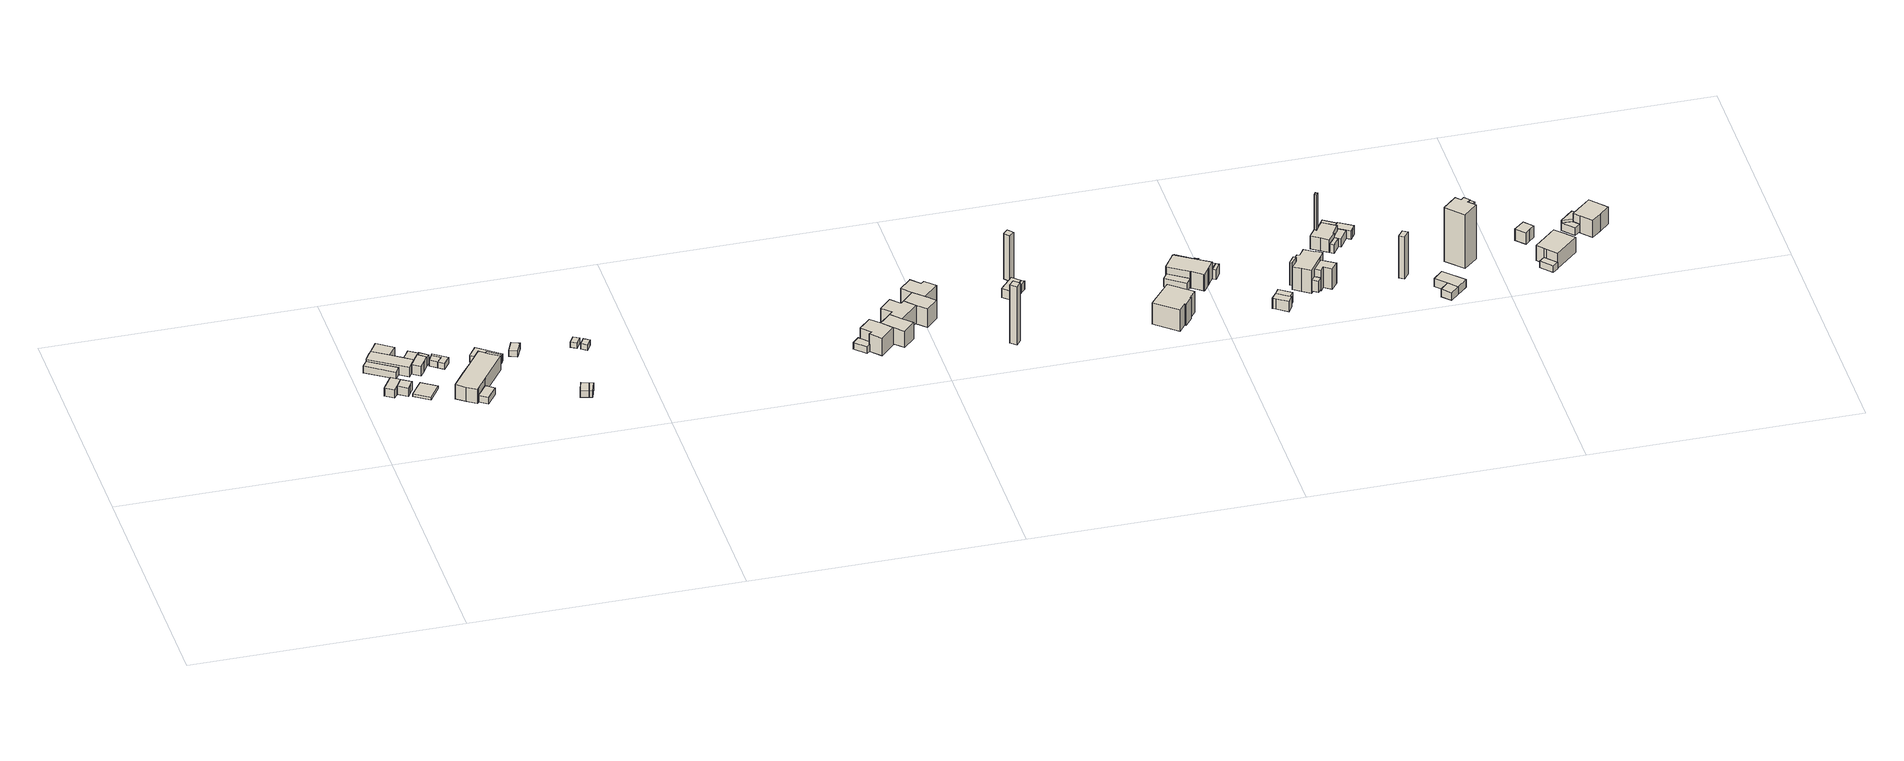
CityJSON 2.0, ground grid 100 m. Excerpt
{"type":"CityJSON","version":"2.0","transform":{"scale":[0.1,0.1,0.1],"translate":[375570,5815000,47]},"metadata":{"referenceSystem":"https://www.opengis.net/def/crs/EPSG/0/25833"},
"CityObjects":{
"building1":{"type":"Building","attributes":{"Gemeindeschluessel":"11000005","BezugspunktDach":"2200","function":"31001_2723","measuredHeight":3.5,"storeysAboveGround":1},"address":[{"country":"Germany","locality":"Berlin","thoroughfareNumber":"146 (14)","thoroughfareName":"Kladower Damm"}],"geometry":[{"type":"Solid","lod":"1","boundaries":[[[[0,1,2,3,4]],[[5,6,7,8,9]],[[5,9,4,3]],[[6,5,3,2]],[[7,6,2,1]],[[8,7,1,0]],[[9,8,0,4]]]]}]},
"building2":{"type":"Building","attributes":{"Gemeindeschluessel":"11000005","BezugspunktDach":"2200","function":"51009_1610","measuredHeight":3.24,"storeysAboveGround":0},"address":[{"country":"Germany","locality":"Berlin"}],"geometry":[{"type":"Solid","lod":"1","boundaries":[[[[10,11,12,13]],[[14,15,16,17]],[[14,17,13,12]],[[15,14,12,11]],[[16,15,11,10]],[[17,16,10,13]]]]}]},
"building3":{"type":"Building","attributes":{"Gemeindeschluessel":"11000005","BezugspunktDach":"2200","function":"31001_2723","measuredHeight":4.01,"storeysAboveGround":1},"address":[{"country":"Germany","locality":"Berlin","thoroughfareNumber":"146 (13)","thoroughfareName":"Kladower Damm"}],"geometry":[{"type":"Solid","lod":"1","boundaries":[[[[18,19,20,21,22,23]],[[24,6,25,26,27,7]],[[24,7,23,22]],[[6,24,22,21]],[[25,6,21,20]],[[26,25,20,19]],[[27,26,19,18]],[[7,27,18,23]]]]}]},
"building4":{"type":"Building","attributes":{"Gemeindeschluessel":"11000005","function":"31001_2723"},"address":[{"country":"Germany","locality":"Berlin","thoroughfareNumber":"146 (1)","thoroughfareName":"Kladower Damm"}],"children":["building4-1","building4-2","building4-3","building4-4"]},
"building4-1":{"type":"BuildingPart","attributes":{"BezugspunktDach":"2200","measuredHeight":4.3,"storeysAboveGround":1},"parents":["building4"],"geometry":[{"type":"MultiSurface","lod":"1","boundaries":[[[28,29,30,31,32,33,34,35]],[[36,37,38,39,40,41,42,43]],[[36,43,35,34]],[[37,36,34,33]],[[39,38,32,31]],[[40,44,45,31,30]],[[40,30,46,47]],[[42,41,29,28]],[[43,42,28,35]],[[37,33,32,38]],[[45,44,40,39]],[[48,41,47,46,29]]]}]},
"building4-2":{"type":"BuildingPart","attributes":{"BezugspunktDach":"2200","measuredHeight":4.33,"storeysAboveGround":1},"parents":["building4"],"geometry":[{"type":"MultiSurface","lod":"1","boundaries":[[[49,50,51,52,53,54]],[[47,55,56,57,58,41]],[[46,29,54,53]],[[55,47,53,52],[59,44,40,55]],[[56,55,52,51]],[[57,56,51,50]],[[58,57,50,49]],[[41,58,49,54]],[[47,41,29,46]],[[59,55,40,44]]]}]},
"building4-3":{"type":"BuildingPart","attributes":{"BezugspunktDach":"2200","measuredHeight":3.37,"storeysAboveGround":1},"parents":["building4"],"geometry":[{"type":"Solid","lod":"1","boundaries":[[[[44,59,60,61,45]],[[62,63,55,40,39]],[[62,39,45,61]],[[63,62,61,60]],[[55,63,60,59]],[[40,55,59,44]],[[44,45,39,40]]]]}]},
"building4-4":{"type":"BuildingPart","attributes":{"BezugspunktDach":"2200","measuredHeight":4.35,"storeysAboveGround":1},"parents":["building4"],"geometry":[{"type":"MultiSurface","lod":"1","boundaries":[[[32,64,65,33]],[[66,67,38,37]],[[66,37,33,65]],[[67,66,65,64]],[[38,67,64,32]],[[37,38,32,33],[37,33,32,38]]]}]},
"building5":{"type":"Building","attributes":{"Gemeindeschluessel":"11000005","BezugspunktDach":"2200","function":"31001_2700","measuredHeight":0.927,"storeysAboveGround":1},"address":[{"country":"Germany","locality":"Berlin","thoroughfareNumber":"146 (12)","thoroughfareName":"Kladower Damm"}],"geometry":[{"type":"Solid","lod":"1","boundaries":[[[[68,69,70,71]],[[72,73,74,75]],[[72,75,71,70]],[[73,72,70,69]],[[74,73,69,68]],[[75,74,68,71]]]]}]},
"building6":{"type":"Building","attributes":{"Gemeindeschluessel":"11000005","BezugspunktDach":"2200","function":"51009_1610","measuredHeight":3.5,"storeysAboveGround":0},"address":[{"country":"Germany","locality":"Berlin"}],"geometry":[{"type":"Solid","lod":"1","boundaries":[[[[76,77,78,79]],[[80,81,82,83]],[[80,83,79,78]],[[81,80,78,77]],[[82,81,77,76]],[[83,82,76,79]]]]}]},
"building7":{"type":"Building","attributes":{"Gemeindeschluessel":"11000005","BezugspunktDach":"2200","function":"31001_2700","measuredHeight":2.51,"storeysAboveGround":1},"address":[{"country":"Germany","locality":"Berlin","thoroughfareNumber":"146 (11)","thoroughfareName":"Kladower Damm"}],"geometry":[{"type":"Solid","lod":"1","boundaries":[[[[84,85,86,87]],[[88,89,90,91]],[[88,91,87,86]],[[89,88,86,85]],[[90,89,85,84]],[[91,90,84,87]]]]}]},
"building8":{"type":"Building","attributes":{"Gemeindeschluessel":"11000005","BezugspunktDach":"2200","function":"51009_1610","measuredHeight":2.51,"storeysAboveGround":0},"address":[{"country":"Germany","locality":"Berlin"}],"geometry":[{"type":"Solid","lod":"1","boundaries":[[[[85,84,92,93,94,86]],[[95,96,97,90,89,88]],[[95,88,86,94]],[[96,95,94,93]],[[97,96,93,92]],[[90,97,92,84]],[[89,90,84,85]],[[88,89,85,86]]]]}]},
"building9":{"type":"Building","attributes":{"Gemeindeschluessel":"11000005","BezugspunktDach":"2200","function":"51009_1610","measuredHeight":3.15,"storeysAboveGround":0},"address":[{"country":"Germany","locality":"Berlin"}],"geometry":[{"type":"Solid","lod":"1","boundaries":[[[[98,99,100,101]],[[102,103,104,105]],[[102,105,101,100]],[[103,102,100,99]],[[104,103,99,98]],[[105,104,98,101]]]]}]},
"building10":{"type":"Building","attributes":{"name":"Revierförsterei Gatow","Gemeindeschluessel":"11000005","function":"31001_1223"},"address":[{"country":"Germany","locality":"Berlin","thoroughfareNumber":"146, 148","thoroughfareName":"Kladower Damm"}],"children":["building10-1","building10-2"]},
"building10-1":{"type":"BuildingPart","attributes":{"BezugspunktDach":"2200","measuredHeight":7.86,"storeysAboveGround":1},"parents":["building10"],"geometry":[{"type":"MultiSurface","lod":"1","boundaries":[[[106,107,108,109,110,111,112,113,114,115,116,117,118]],[[119,120,121,122,123,124,125,126,102,105,127,128,129]],[[119,129,118,117]],[[120,119,117,116]],[[121,120,116,115]],[[122,121,115,114]],[[130,131,132,114,113]],[[124,133,130,123,113,112]],[[125,124,112,111]],[[126,125,111,110]],[[102,126,110,109]],[[105,102,109,108]],[[127,105,108,107]],[[128,127,107,106]],[[129,128,106,118]],[[123,122,132,131,130]],[[123,130,133,124]]]}]},
"building10-2":{"type":"BuildingPart","attributes":{"BezugspunktDach":"2200","measuredHeight":3.33,"storeysAboveGround":1},"parents":["building10"],"geometry":[{"type":"MultiSurface","lod":"1","boundaries":[[[133,134,135,136,131]],[[137,138,125,124,122]],[[137,122,131,136]],[[138,137,136,135]],[[125,138,135,134]],[[124,125,134,133]],[[122,124,123,122,139]],[[139,122,123,130,131]],[[133,130,140,123,124]]]}]},
"building11":{"type":"Building","attributes":{"Gemeindeschluessel":"11000005","BezugspunktDach":"2200","function":"51009_1610","measuredHeight":2.89,"storeysAboveGround":0},"address":[{"country":"Germany","locality":"Berlin"}],"geometry":[{"type":"Solid","lod":"1","boundaries":[[[[141,131,136,135,142,143,144]],[[145,146,147,148,149,150,151]],[[145,151,144,143]],[[146,145,143,142]],[[147,146,142,135]],[[148,147,135,136]],[[149,148,136,131]],[[150,149,131,141]],[[151,150,141,144]]]]}]},
"building12":{"type":"Building","attributes":{"Gemeindeschluessel":"11000005","BezugspunktDach":"2200","function":"31001_2700","measuredHeight":2.47,"storeysAboveGround":1},"address":[{"country":"Germany","locality":"Berlin","thoroughfareNumber":"146 (5)","thoroughfareName":"Kladower Damm"}],"geometry":[{"type":"Solid","lod":"1","boundaries":[[[[152,153,154,155]],[[156,157,158,159]],[[156,159,155,154]],[[157,156,154,153]],[[158,157,153,152]],[[159,158,152,155]]]]}]},
"building13":{"type":"Building","attributes":{"Gemeindeschluessel":"11000005","BezugspunktDach":"2200","function":"31001_3260","measuredHeight":2.62,"storeysAboveGround":1},"address":[{"country":"Germany","locality":"Berlin","thoroughfareNumber":"146 (8)","thoroughfareName":"Kladower Damm"}],"geometry":[{"type":"Solid","lod":"1","boundaries":[[[[160,161,162,163]],[[164,165,166,167]],[[164,167,163,162]],[[165,164,162,161]],[[166,165,161,160]],[[167,166,160,163]]]]}]},
"building14":{"type":"Building","attributes":{"Gemeindeschluessel":"11000005","BezugspunktDach":"2200","function":"51009_1610","measuredHeight":2.64,"storeysAboveGround":0},"address":[{"country":"Germany","locality":"Berlin"}],"geometry":[{"type":"Solid","lod":"1","boundaries":[[[[168,169,161,160]],[[165,170,171,166]],[[165,166,160,161]],[[170,165,161,169]],[[171,170,169,168]],[[166,171,168,160]]]]}]},
"building15":{"type":"Building","attributes":{"Gemeindeschluessel":"11000005","BezugspunktDach":"2200","function":"31001_2741","measuredHeight":2.32,"storeysAboveGround":1},"address":[{"country":"Germany","locality":"Berlin","thoroughfareNumber":"146 (9)","thoroughfareName":"Kladower Damm"}],"geometry":[{"type":"Solid","lod":"1","boundaries":[[[[172,173,174,175]],[[176,177,178,179]],[[176,179,175,174]],[[177,176,174,173]],[[178,177,173,172]],[[179,178,172,175]]]]}]},
"building16":{"type":"Building","attributes":{"Gemeindeschluessel":"11000005","BezugspunktDach":"2200","function":"31001_2741","measuredHeight":2.22,"storeysAboveGround":1},"address":[{"country":"Germany","locality":"Berlin","thoroughfareNumber":"146 (10)","thoroughfareName":"Kladower Damm"}],"geometry":[{"type":"Solid","lod":"1","boundaries":[[[[180,181,182,183]],[[184,185,186,187]],[[184,187,183,182]],[[185,184,182,181]],[[186,185,181,180]],[[187,186,180,183]]]]}]},
"building17":{"type":"Building","attributes":{"Gemeindeschluessel":"11000005","BezugspunktDach":"2200","function":"31001_2463","measuredHeight":2.79,"storeysAboveGround":1},"address":[{"country":"Germany","locality":"Berlin","thoroughfareNumber":"143A (1)","thoroughfareName":"Kladower Damm"}],"geometry":[{"type":"Solid","lod":"1","boundaries":[[[[188,189,190,191,192,193,194]],[[195,196,197,198,199,200,201]],[[195,201,194,193]],[[196,195,193,192]],[[197,196,192,191]],[[198,197,191,190]],[[199,198,190,189]],[[200,199,189,188]],[[201,200,188,194]]]]}]},
"building18":{"type":"Building","attributes":{"Gemeindeschluessel":"11000005","BezugspunktDach":"2200","function":"31001_1010","measuredHeight":7.32,"storeysAboveGround":2},"address":[{"country":"Germany","locality":"Berlin","thoroughfareNumber":"143A","thoroughfareName":"Kladower Damm"}],"geometry":[{"type":"Solid","lod":"1","boundaries":[[[[202,203,204,205,206,207,208,209,210]],[[211,212,213,214,215,216,217,218,219]],[[211,219,210,209]],[[212,211,209,208]],[[213,212,208,207]],[[214,213,207,206]],[[215,214,206,205]],[[216,215,205,204]],[[217,216,204,203]],[[218,217,203,202]],[[219,218,202,210]]]]}]},
"building19":{"type":"Building","attributes":{"Gemeindeschluessel":"11000005","BezugspunktDach":"2200","function":"31001_1010","measuredHeight":6.84,"storeysAboveGround":2},"address":[{"country":"Germany","locality":"Berlin","thoroughfareNumber":"143","thoroughfareName":"Kladower Damm"}],"geometry":[{"type":"Solid","lod":"1","boundaries":[[[[206,220,221,222,223,207]],[[224,225,226,227,228,229]],[[224,229,207,223]],[[225,224,223,222]],[[226,225,222,221]],[[227,226,221,220]],[[228,227,220,206]],[[229,228,206,207]]]]}]},
"building20":{"type":"Building","attributes":{"Gemeindeschluessel":"11000005","BezugspunktDach":"2200","function":"31001_1010","measuredHeight":7.4,"storeysAboveGround":2},"address":[{"country":"Germany","locality":"Berlin","thoroughfareNumber":"141B","thoroughfareName":"Kladower Damm"}],"geometry":[{"type":"Solid","lod":"1","boundaries":[[[[230,223,222,231,232,233,234,235]],[[236,237,238,239,240,241,242,243]],[[236,243,235,234]],[[237,236,234,233]],[[238,237,233,232]],[[239,238,232,231]],[[240,239,231,222]],[[241,240,222,223]],[[242,241,223,230]],[[243,242,230,235]]]]}]},
"building21":{"type":"Building","attributes":{"Gemeindeschluessel":"11000005","BezugspunktDach":"2200","function":"31001_1010","measuredHeight":7.73,"storeysAboveGround":2},"address":[{"country":"Germany","locality":"Berlin","thoroughfareNumber":"141A","thoroughfareName":"Kladower Damm"}],"geometry":[{"type":"Solid","lod":"1","boundaries":[[[[231,244,245,246,247,232]],[[248,249,250,251,252,253]],[[248,253,232,247]],[[249,248,247,246]],[[250,249,246,245]],[[251,250,245,244]],[[252,251,244,231]],[[253,252,231,232]]]]}]},
"building22":{"type":"Building","attributes":{"Gemeindeschluessel":"11000005","BezugspunktDach":"2200","function":"31001_1010","measuredHeight":8.02,"storeysAboveGround":2},"address":[{"country":"Germany","locality":"Berlin","thoroughfareNumber":"141","thoroughfareName":"Kladower Damm"}],"geometry":[{"type":"Solid","lod":"1","boundaries":[[[[254,255,256,257,258,259,260,261]],[[262,263,264,265,266,267,268,269]],[[262,269,261,260]],[[263,262,260,259]],[[264,263,259,258]],[[265,264,258,257]],[[266,265,257,256]],[[267,266,256,255]],[[268,267,255,254]],[[269,268,254,261]]]]}]},
"building23":{"type":"Building","attributes":{"Gemeindeschluessel":"11000005","BezugspunktDach":"2200","function":"31001_2463","measuredHeight":3.19,"storeysAboveGround":1},"address":[{"country":"Germany","locality":"Berlin","thoroughfareNumber":"141 (1)","thoroughfareName":"Kladower Damm"}],"geometry":[{"type":"Solid","lod":"1","boundaries":[[[[270,271,272,273,274,275]],[[276,277,278,279,280,281]],[[276,281,275,274]],[[277,276,274,273]],[[278,277,273,272]],[[279,278,272,271]],[[280,279,271,270]],[[281,280,270,275]]]]}]},
"building24":{"type":"Building","attributes":{"Gemeindeschluessel":"11000005","BezugspunktDach":"2200","function":"31001_1310","measuredHeight":24.32,"storeysAboveGround":1},"address":[{"country":"Germany","locality":"Berlin","thoroughfareNumber":"28 (2)","thoroughfareName":"Im Eulengrund"}],"geometry":[{"type":"Solid","lod":"1","boundaries":[[[[282,283,284,285]],[[286,287,288,289]],[[286,289,285,284]],[[287,286,284,283]],[[288,287,283,282]],[[289,288,282,285]]]]}]},
"building25":{"type":"Building","attributes":{"Gemeindeschluessel":"11000005","BezugspunktDach":"2200","function":"31001_1010","measuredHeight":3.69,"storeysAboveGround":1},"address":[{"country":"Germany","locality":"Berlin","thoroughfareNumber":"139","thoroughfareName":"Kladower Damm"}],"geometry":[{"type":"Solid","lod":"1","boundaries":[[[[290,291,292,293,294,295]],[[296,297,298,299,300,301]],[[296,301,295,294]],[[297,296,294,293]],[[298,297,293,292]],[[299,298,292,291]],[[300,299,291,290]],[[301,300,290,295]]]]}]},
"building26":{"type":"Building","attributes":{"Gemeindeschluessel":"11000005","BezugspunktDach":"2200","function":"51009_1610","measuredHeight":3.43,"storeysAboveGround":0},"address":[{"country":"Germany","locality":"Berlin"}],"geometry":[{"type":"Solid","lod":"1","boundaries":[[[[291,302,293,292]],[[303,304,305,306]],[[303,306,292,293]],[[304,303,293,302]],[[305,304,302,291]],[[306,305,291,292]]]]}]},
"building27":{"type":"Building","attributes":{"Gemeindeschluessel":"11000005","BezugspunktDach":"2200","function":"51009_1611","measuredHeight":19.19,"storeysAboveGround":0},"address":[{"country":"Germany","locality":"Berlin"}],"geometry":[{"type":"Solid","lod":"1","boundaries":[[[[307,308,309,310]],[[311,312,313,314]],[[311,314,310,309]],[[312,311,309,308]],[[313,312,308,307]],[[314,313,307,310]]]]}]},
"building28":{"type":"Building","attributes":{"Gemeindeschluessel":"11000005","BezugspunktDach":"2200","function":"31001_1010","measuredHeight":10.51,"storeysAboveGround":2},"address":[{"country":"Germany","locality":"Berlin","thoroughfareNumber":"26","thoroughfareName":"Im Eulengrund"}],"geometry":[{"type":"Solid","lod":"1","boundaries":[[[[315,316,317,318,319,320,321,322]],[[323,324,325,326,327,328,329,330]],[[323,330,322,321]],[[324,323,321,320]],[[325,324,320,319]],[[326,325,319,318]],[[327,326,318,317]],[[328,327,317,316]],[[329,328,316,315]],[[330,329,315,322]]]]}]},
"building29":{"type":"Building","attributes":{"Gemeindeschluessel":"11000005","BezugspunktDach":"2200","function":"51009_1610","measuredHeight":4.54,"storeysAboveGround":0},"address":[{"country":"Germany","locality":"Berlin"}],"geometry":[{"type":"Solid","lod":"1","boundaries":[[[[331,332,333,334,335]],[[336,337,338,339,340]],[[336,340,335,334]],[[337,336,334,333]],[[338,337,333,332]],[[339,338,332,331]],[[340,339,331,335]]]]}]},
"building30":{"type":"Building","attributes":{"Gemeindeschluessel":"11000005","function":"31001_1010"},"address":[{"country":"Germany","locality":"Berlin","thoroughfareNumber":"24","thoroughfareName":"Im Eulengrund"}],"children":["building30-1","building30-2"]},
"building30-1":{"type":"BuildingPart","attributes":{"BezugspunktDach":"2200","measuredHeight":8.29,"storeysAboveGround":2},"parents":["building30"],"geometry":[{"type":"MultiSurface","lod":"1","boundaries":[[[341,342,343,344,345,346,347,348,349,350,351,352,353,354,355,356,357,358,359]],[[360,361,362,363,364,365,366,367,368,369,370,371,372,373,374,375,376,377,378]],[[360,378,359,358]],[[361,360,358,357]],[[379,380,361,357,356]],[[363,362,356,355]],[[364,363,355,354]],[[365,364,354,353]],[[366,365,353,352]],[[367,366,352,351]],[[368,367,351,350]],[[369,368,350,349]],[[370,369,349,348]],[[371,370,348,347]],[[372,371,347,346]],[[373,372,346,345]],[[374,373,345,344]],[[375,374,344,343]],[[376,375,343,342]],[[377,376,342,341]],[[378,377,341,359]],[[381,362,361,380,379]]]}]},
"building30-2":{"type":"BuildingPart","attributes":{"BezugspunktDach":"2200","measuredHeight":5.64,"storeysAboveGround":2},"parents":["building30"],"geometry":[{"type":"Solid","lod":"1","boundaries":[[[[379,382,383,384,380]],[[385,386,387,362,361]],[[385,361,380,384]],[[386,385,384,383]],[[387,386,383,382]],[[362,387,382,379]],[[361,362,379,380]]]]}]},
"building31":{"type":"Building","attributes":{"Gemeindeschluessel":"11000005","BezugspunktDach":"2200","function":"51009_1610","measuredHeight":4.55,"storeysAboveGround":0},"address":[{"country":"Germany","locality":"Berlin"}],"geometry":[{"type":"Solid","lod":"1","boundaries":[[[[388,389,390,391]],[[392,393,394,395]],[[392,395,391,390]],[[393,392,390,389]],[[394,393,389,388]],[[395,394,388,391]]]]}]},
"building32":{"type":"Building","attributes":{"Gemeindeschluessel":"11000005","function":"31001_2463"},"address":[{"country":"Germany","locality":"Berlin","thoroughfareNumber":"24 (1)","thoroughfareName":"Im Eulengrund"}],"children":["building32-1","building32-2"]},
"building32-1":{"type":"BuildingPart","attributes":{"BezugspunktDach":"2200","measuredHeight":3.94,"storeysAboveGround":2},"parents":["building32"],"geometry":[{"type":"MultiSurface","lod":"1","boundaries":[[[396,397,398,399,400,401,402]],[[387,403,404,405,364,363,362]],[[387,362,402,401]],[[403,387,401,400]],[[404,403,400,399]],[[363,364,397,396]],[[362,363,396,402]],[[405,404,399,398]],[[406,364,405,398,397]]]}]},
"building32-2":{"type":"BuildingPart","attributes":{"BezugspunktDach":"2200","measuredHeight":4.03,"storeysAboveGround":2},"parents":["building32"],"geometry":[{"type":"MultiSurface","lod":"1","boundaries":[[[407,408,399,398,397]],[[409,410,411,412,413]],[[409,413,397,364,405]],[[410,409,398,399],[405,404,399,398]],[[411,410,399,408]],[[412,411,408,407]],[[413,412,407,397]],[[405,364,397,398,414]],[[399,404,405,398]]]}]},
"building33":{"type":"Building","attributes":{"Gemeindeschluessel":"11000005","BezugspunktDach":"2200","function":"31001_2463","measuredHeight":4.3,"storeysAboveGround":1},"address":[{"country":"Germany","locality":"Berlin","thoroughfareNumber":"25 (1)","thoroughfareName":"Im Eulengrund"}],"geometry":[{"type":"Solid","lod":"1","boundaries":[[[[415,416,417,418,419,420]],[[421,422,423,424,425,426]],[[421,426,420,419]],[[422,421,419,418]],[[423,422,418,417]],[[424,423,417,416]],[[425,424,416,415]],[[426,425,415,420]]]]}]},
"building34":{"type":"Building","attributes":{"Gemeindeschluessel":"11000005","BezugspunktDach":"2200","function":"51009_1610","measuredHeight":4.18,"storeysAboveGround":0},"address":[{"country":"Germany","locality":"Berlin"}],"geometry":[{"type":"Solid","lod":"1","boundaries":[[[[418,427,428,419]],[[429,430,431,432]],[[429,432,419,428]],[[430,429,428,427]],[[431,430,427,418]],[[432,431,418,419]]]]}]},
"building35":{"type":"Building","attributes":{"Gemeindeschluessel":"11000005","BezugspunktDach":"2200","function":"51009_1610","measuredHeight":9.54,"storeysAboveGround":0},"address":[{"country":"Germany","locality":"Berlin"}],"geometry":[{"type":"Solid","lod":"1","boundaries":[[[[433,434,435,436]],[[437,438,439,440]],[[437,440,436,435]],[[438,437,435,434]],[[439,438,434,433]],[[440,439,433,436]]]]}]},
"building36":{"type":"Building","attributes":{"Gemeindeschluessel":"11000005","function":"31001_1010"},"address":[{"country":"Germany","locality":"Berlin","thoroughfareNumber":"23","thoroughfareName":"Im Eulengrund"}],"children":["building36-1","building36-2","building36-3"]},
"building36-1":{"type":"BuildingPart","attributes":{"BezugspunktDach":"2200","measuredHeight":11.46,"storeysAboveGround":2},"parents":["building36"],"geometry":[{"type":"Solid","lod":"1","boundaries":[[[[441,442,443,444,445,446,447,448,449,450,451,452,453,454,455,456]],[[457,458,459,460,461,462,463,464,465,466,467,468,469,470,471,472]],[[457,472,456,455]],[[458,457,455,454]],[[459,458,454,453]],[[460,459,453,452]],[[461,460,452,451]],[[462,461,451,450]],[[463,462,450,449]],[[464,463,449,448]],[[465,464,448,447]],[[466,465,447,446]],[[467,466,446,445]],[[468,467,445,444]],[[469,468,444,443]],[[470,469,443,442]],[[471,470,442,441]],[[472,471,441,456]]]]}]},
"building36-2":{"type":"BuildingPart","attributes":{"BezugspunktDach":"2200","measuredHeight":8.43,"storeysAboveGround":2},"parents":["building36"],"geometry":[{"type":"MultiSurface","lod":"1","boundaries":[[[473,474,475,476,477,478,479]],[[469,468,480,481,482,483,484]],[[469,484,479,478]],[[468,469,478,477]],[[480,468,477,476]],[[481,480,476,475]],[[482,481,475,474]],[[483,482,474,473]],[[485,486,473,479]],[[484,483,487,488]],[[488,487,486,485]]]}]},
"building36-3":{"type":"BuildingPart","attributes":{"BezugspunktDach":"2200","measuredHeight":4.48,"storeysAboveGround":2},"parents":["building36"],"geometry":[{"type":"MultiSurface","lod":"1","boundaries":[[[489,486,485,490]],[[488,487,491,492]],[[488,492,490,485]],[[491,487,486,489]],[[492,491,489,490]],[[487,488,485,486,493]]]}]},
"building37":{"type":"Building","attributes":{"Gemeindeschluessel":"11000005","BezugspunktDach":"2200","function":"51009_1610","measuredHeight":19.7,"storeysAboveGround":0},"address":[{"country":"Germany","locality":"Berlin"}],"geometry":[{"type":"Solid","lod":"1","boundaries":[[[[494,495,496,497]],[[498,499,500,501]],[[498,501,497,496]],[[499,498,496,495]],[[500,499,495,494]],[[501,500,494,497]]]]}]},
"building38":{"type":"Building","attributes":{"Gemeindeschluessel":"11000005","function":"31001_1010"},"address":[{"country":"Germany","locality":"Berlin","thoroughfareNumber":"21","thoroughfareName":"Im Eulengrund"}],"children":["building38-1","building38-2"]},
"building38-1":{"type":"BuildingPart","attributes":{"BezugspunktDach":"2200","measuredHeight":7.32,"storeysAboveGround":2},"parents":["building38"],"geometry":[{"type":"MultiSurface","lod":"1","boundaries":[[[502,503,504,505,506,507,508,509,510,511,512,513]],[[514,515,516,517,518,519,520,521,522,523,524,525]],[[514,525,513,512]],[[515,514,512,511]],[[516,515,511,510]],[[517,516,510,509]],[[518,517,509,508]],[[519,518,508,507]],[[520,519,507,506]],[[521,520,506,505]],[[522,521,505,504]],[[526,527,504,503]],[[524,523,503,502]],[[525,524,502,513]],[[523,522,527,526]]]}]},
"building38-2":{"type":"BuildingPart","attributes":{"BezugspunktDach":"2200","measuredHeight":3.53,"storeysAboveGround":2},"parents":["building38"],"geometry":[{"type":"MultiSurface","lod":"1","boundaries":[[[528,529,527,526]],[[530,531,532,533]],[[530,533,523,522]],[[531,530,527,529]],[[532,531,529,528]],[[533,532,528,526]],[[522,523,526,527]]]}]},
"building39":{"type":"Building","attributes":{"Gemeindeschluessel":"11000005","BezugspunktDach":"2200","function":"51009_1610","measuredHeight":3.37,"storeysAboveGround":0},"address":[{"country":"Germany","locality":"Berlin"}],"geometry":[{"type":"Solid","lod":"1","boundaries":[[[[534,535,536,537,527,529,538,539,540,541,542,543,544]],[[545,546,547,548,549,550,551,552,553,554,555,556,557]],[[545,557,544,543]],[[546,545,543,542]],[[547,546,542,541]],[[548,547,541,540]],[[549,548,540,539]],[[550,549,539,538]],[[551,550,538,529]],[[552,551,529,527]],[[553,552,527,537]],[[554,553,537,536]],[[555,554,536,535]],[[556,555,535,534]],[[557,556,534,544]]]]}]},
"building40":{"type":"Building","attributes":{"Gemeindeschluessel":"11000005","BezugspunktDach":"2200","function":"31001_2463","measuredHeight":4.42,"storeysAboveGround":1},"address":[{"country":"Germany","locality":"Berlin","thoroughfareNumber":"21 (1)","thoroughfareName":"Im Eulengrund"}],"geometry":[{"type":"Solid","lod":"1","boundaries":[[[[558,559,560,561,562,563,564,565]],[[566,567,568,569,570,571,572,573]],[[566,573,565,564]],[[567,566,564,563]],[[568,567,563,562]],[[569,568,562,561]],[[570,569,561,560]],[[571,570,560,559]],[[572,571,559,558]],[[573,572,558,565]]]]}]},
"building41":{"type":"Building","attributes":{"Gemeindeschluessel":"11000005","BezugspunktDach":"2200","function":"31001_1310","measuredHeight":17.6,"storeysAboveGround":1},"address":[{"country":"Germany","locality":"Berlin","thoroughfareNumber":"24 (1)","thoroughfareName":"Am Kiefernhang"}],"geometry":[{"type":"Solid","lod":"1","boundaries":[[[[574,575,576,577]],[[578,579,580,581]],[[578,581,577,576]],[[579,578,576,575]],[[580,579,575,574]],[[581,580,574,577]]]]}]},
"building42":{"type":"Building","attributes":{"Gemeindeschluessel":"11000005","BezugspunktDach":"2200","function":"51009_1610","measuredHeight":3.18,"storeysAboveGround":0},"address":[{"country":"Germany","locality":"Berlin"}],"geometry":[{"type":"Solid","lod":"1","boundaries":[[[[582,583,584,585]],[[586,587,588,589]],[[586,589,585,584]],[[587,586,584,583]],[[588,587,583,582]],[[589,588,582,585]]]]}]},
"building43":{"type":"Building","attributes":{"Gemeindeschluessel":"11000005","BezugspunktDach":"2200","function":"31001_1312","measuredHeight":3.21,"storeysAboveGround":1},"address":[{"country":"Germany","locality":"Berlin","thoroughfareNumber":"24","thoroughfareName":"Am Kiefernhang"}],"geometry":[{"type":"Solid","lod":"1","boundaries":[[[[584,583,590,591,592]],[[593,594,595,596,597]],[[593,597,592,591]],[[594,593,591,590]],[[595,594,590,583]],[[596,595,583,584]],[[597,596,584,592]]]]}]},
"building44":{"type":"Building","attributes":{"Gemeindeschluessel":"11000005","BezugspunktDach":"2200","function":"31001_1010","measuredHeight":22.61,"storeysAboveGround":1},"address":[{"country":"Germany","locality":"Berlin","thoroughfareNumber":"22","thoroughfareName":"Am Kiefernhang"}],"geometry":[{"type":"Solid","lod":"1","boundaries":[[[[598,599,600,601,602,603,604,605,606]],[[607,608,609,610,611,612,613,614,615]],[[607,615,606,605]],[[608,607,605,604]],[[609,608,604,603]],[[610,609,603,602]],[[611,610,602,601]],[[612,611,601,600]],[[613,612,600,599]],[[614,613,599,598]],[[615,614,598,606]]]]}]},
"building45":{"type":"Building","attributes":{"Gemeindeschluessel":"11000005","BezugspunktDach":"2200","function":"51009_1610","measuredHeight":18.13,"storeysAboveGround":0},"address":[{"country":"Germany","locality":"Berlin"}],"geometry":[{"type":"Solid","lod":"1","boundaries":[[[[616,617,618,619]],[[620,621,622,623]],[[620,623,619,618]],[[621,620,618,617]],[[622,621,617,616]],[[623,622,616,619]]]]}]},
"building46":{"type":"Building","attributes":{"Gemeindeschluessel":"11000005","BezugspunktDach":"2200","function":"51009_1610","measuredHeight":22.27,"storeysAboveGround":0},"address":[{"country":"Germany","locality":"Berlin"}],"geometry":[{"type":"Solid","lod":"1","boundaries":[[[[624,625,626,627]],[[628,629,630,631]],[[628,631,627,626]],[[629,628,626,625]],[[630,629,625,624]],[[631,630,624,627]]]]}]},
"building47":{"type":"Building","attributes":{"Gemeindeschluessel":"11000005","BezugspunktDach":"2200","function":"31001_2463","measuredHeight":2.73,"storeysAboveGround":1},"address":[{"country":"Germany","locality":"Berlin","thoroughfareNumber":"20A (1)","thoroughfareName":"Am Kiefernhang"}],"geometry":[{"type":"Solid","lod":"1","boundaries":[[[[632,633,634,635]],[[636,637,638,639]],[[636,639,635,634]],[[637,636,634,633]],[[638,637,633,632]],[[639,638,632,635]]]]}]},
"building48":{"type":"Building","attributes":{"Gemeindeschluessel":"11000005","BezugspunktDach":"2200","function":"31001_1312","measuredHeight":6.26,"storeysAboveGround":1},"address":[{"country":"Germany","locality":"Berlin","thoroughfareNumber":"20A (2)","thoroughfareName":"Am Kiefernhang"}],"geometry":[{"type":"Solid","lod":"1","boundaries":[[[[640,641,642,643,644,645]],[[646,647,648,649,650,651]],[[646,651,645,644]],[[647,646,644,643]],[[648,647,643,642]],[[649,648,642,641]],[[650,649,641,640]],[[651,650,640,645]]]]}]},
"building49":{"type":"Building","attributes":{"Gemeindeschluessel":"11000005","BezugspunktDach":"2200","function":"31001_1010","measuredHeight":8.56,"storeysAboveGround":2},"address":[{"country":"Germany","locality":"Berlin","thoroughfareNumber":"20A","thoroughfareName":"Am Kiefernhang"}],"geometry":[{"type":"Solid","lod":"1","boundaries":[[[[652,653,654,655,656,657,658]],[[659,660,661,662,663,664,665]],[[659,665,658,657]],[[660,659,657,656]],[[661,660,656,655]],[[662,661,655,654]],[[663,662,654,653]],[[664,663,653,652]],[[665,664,652,658]]]]}]},
"building50":{"type":"Building","attributes":{"Gemeindeschluessel":"11000005","function":"31001_1010"},"address":[{"country":"Germany","locality":"Berlin","thoroughfareNumber":"20","thoroughfareName":"Am Kiefernhang"}],"children":["building50-1","building50-2","building50-3"]},
"building50-1":{"type":"BuildingPart","attributes":{"BezugspunktDach":"2200","measuredHeight":8.41,"storeysAboveGround":2},"parents":["building50"],"geometry":[{"type":"MultiSurface","lod":"1","boundaries":[[[666,667,668,669,670,671,672,673]],[[674,675,676,677,678,679,680,681]],[[674,681,682,683,684,685,673,672]],[[675,674,672,671]],[[676,675,671,670]],[[677,676,670,669]],[[678,677,669,668]],[[679,678,668,667]],[[680,679,667,666]],[[686,687,666,673]],[[681,680,688,689,682]],[[685,684,683,682]],[[682,689,688,687,686]]]}]},
"building50-2":{"type":"BuildingPart","attributes":{"BezugspunktDach":"2200","measuredHeight":3.16,"storeysAboveGround":2},"parents":["building50"],"geometry":[{"type":"MultiSurface","lod":"1","boundaries":[[[690,687,686,691]],[[682,689,692,693]],[[692,689,687,690]],[[693,692,690,691]],[[693,691,686,682]],[[682,694,686,687,689]]]}]},
"building50-3":{"type":"BuildingPart","attributes":{"BezugspunktDach":"2200","measuredHeight":4.22,"storeysAboveGround":2},"parents":["building50"],"geometry":[{"type":"MultiSurface","lod":"1","boundaries":[[[685,684,695,696]],[[697,683,682,693]],[[697,693,696,695]],[[683,697,695,684]],[[698,691,686,682,685,696]],[[682,683,699,684,685]],[[693,682,686,691,698]]]}]}
},
"vertices":[
[77,258,132],[91,279,132],[113,315,132],[82,335,132],[46,279,132],[82,335,97],[113,315,97],[91,279,97],[77,258,97],[46,279,97],
[110,360,132],[126,385,132],[26,451,132],[9,426,132],[26,451,104],[126,385,104],[110,360,104],[9,426,104],
[126,255,131],[137,274,131],[149,292,131],[113,315,131],[102,297,131],[91,279,131],[102,297,97],[149,292,97],[137,274,97],[126,255,97],
[159,363,141],[169,378,141],[186,405,141],[152,428,141],[112,455,141],[54,494,141],[41,475,141],[26,451,141],[41,475,102],[54,494,102],[112,455,102],[152,428,102],[186,405,102],[169,378,102],[159,363,102],[26,451,102],[186,405,136],[152,428,136],[186,404,141],[186,404,102],[169,378,127],
[199,358,143],[216,383,143],[232,408,143],[203,430,143],[186,404,143],[169,378,143],[203,430,102],[232,408,102],[216,383,102],[199,358,102],[203,430,136],
[214,447,136],[180,470,136],[180,470,102],[214,447,102],
[140,496,141],[82,536,141],[82,536,102],[140,496,102],
[196,216,106],[238,278,106],[183,315,106],[140,254,106],[183,315,96],[238,278,96],[196,216,96],[140,254,96],
[232,408,138],[243,425,138],[214,447,138],[203,430,138],[214,447,103],[243,425,103],[232,408,103],[203,430,103],
[266,392,127],[285,416,127],[255,435,127],[241,410,127],[255,435,102],[285,416,102],[266,392,102],[241,410,102],
[287,377,127],[310,409,127],[259,444,127],[259,444,102],[310,409,102],[287,377,102],
[381,140,125],[418,190,125],[389,212,125],[351,161,125],[389,212,97],[418,190,97],[381,140,97],[351,161,97],
[311,176,156],[345,152,156],[351,161,156],[389,212,156],[475,329,156],[465,337,156],[465,336,156],[441,353,156],[418,371,156],[408,378,156],[364,318,156],[319,257,156],[278,201,156],[319,257,97],[364,318,97],[408,378,97],[418,371,97],[441,353,97],[465,336,97],[465,337,97],[475,329,97],[345,152,97],[311,176,97],[278,201,97],[441,353,130],[418,371,130],[418,371,126],[465,336,130],
[465,337,130],[491,372,130],[445,406,130],[445,406,97],[491,372,97],[418,371,121],[441,353,107],
[408,378,130],[495,377,130],[412,439,130],[382,398,130],[412,439,101],[495,377,101],[491,372,101],[445,406,101],[418,371,101],[408,378,101],[382,398,101],
[551,386,126],[571,431,126],[542,444,126],[521,397,126],[542,444,102],[571,431,102],[551,386,102],[521,397,102],
[728,94,121],[742,142,121],[713,151,121],[698,102,121],[713,151,95],[742,142,95],[728,94,95],[698,102,95],
[740,90,121],[756,138,121],[756,138,95],[740,90,95],
[762,381,126],[779,408,126],[757,421,126],[741,394,126],[757,421,103],[779,408,103],[762,381,103],[741,394,103],
[794,362,125],[810,389,125],[789,402,125],[773,375,125],[789,402,102],[810,389,102],[794,362,102],[773,375,102],
[1725,105,122],[1737,117,122],[1736,117,122],[1748,129,122],[1715,162,122],[1710,168,122],[1686,144,122],[1710,168,94],[1715,162,94],[1748,129,94],[1736,117,94],[1737,117,94],[1725,105,94],[1686,144,94],
[1748,129,166],[1736,117,166],[1737,117,166],[1772,81,166],[1826,134,166],[1792,173,166],[1759,205,166],[1716,162,166],[1715,162,166],[1716,162,93],[1759,205,93],[1792,173,93],[1826,134,93],[1772,81,93],[1737,117,93],[1736,117,93],[1748,129,93],[1715,162,93],
[1859,102,166],[1903,146,166],[1870,178,166],[1834,215,166],[1834,215,98],[1870,178,98],[1903,146,98],[1859,102,98],[1826,134,98],[1792,173,98],
[1846,227,166],[1937,245,166],[1902,282,166],[1890,270,166],[1858,303,166],[1814,259,166],[1858,303,92],[1890,270,92],[1902,282,92],[1937,245,92],[1870,178,92],[1834,215,92],[1846,227,92],[1814,259,92],
[1970,213,166],[2014,257,166],[1982,289,166],[1944,324,166],[1944,324,89],[1982,289,89],[2014,257,89],[1970,213,89],[1937,245,89],[1902,282,89],
[1944,324,167],[1982,289,167],[2036,343,167],[2000,379,167],[1988,368,167],[1956,401,167],[1955,400,167],[1912,357,167],[1955,400,87],[1956,401,87],[1988,368,87],[2000,379,87],[2036,343,87],[1982,289,87],[1944,324,87],[1912,357,87],
[1956,401,121],[1988,368,121],[2000,379,121],[2011,390,121],[1973,429,121],[1950,406,121],[1973,429,94],[2011,390,94],[2000,379,94],[1988,368,94],[1956,401,94],[1950,406,94],
[2243,36,328],[2260,58,328],[2239,76,328],[2220,54,328],[2239,76,85],[2260,58,85],[2243,36,85],[2220,54,85],
[2303,295,123],[2337,334,123],[2328,342,123],[2344,360,123],[2315,387,123],[2265,329,123],[2315,387,86],[2344,360,86],[2328,342,86],[2337,334,86],[2303,295,86],[2265,329,86],
[2353,352,123],[2344,360,88],[2353,352,88],[2337,334,88],[2328,342,88],
[2317,415,278],[2336,431,278],[2317,451,278],[2301,435,278],[2317,451,87],[2336,431,87],[2317,415,87],[2301,435,87],
[2817,7,149],[2843,39,149],[2847,36,149],[2874,70,149],[2870,73,149],[2895,105,149],[2814,171,149],[2735,74,149],[2814,171,60],[2895,105,60],[2870,73,60],[2874,70,60],[2847,36,60],[2843,39,60],[2817,7,60],[2735,74,60],
[2903,235,94],[2920,260,94],[2921,261,94],[2849,310,94],[2832,285,94],[2849,310,60],[2921,261,60],[2920,260,60],[2903,235,60],[2832,285,60],
[2849,309,124],[2849,310,124],[2921,261,124],[2920,260,124],[2923,258,124],[2923,259,124],[2962,232,124],[2964,231,124],[2965,231,124],[2985,261,124],[2986,261,124],[2988,263,124],[2987,264,124],[3009,296,124],[3002,301,124],[2956,330,124],[2888,374,124],[2867,343,124],[2846,311,124],[2867,343,55],[2888,374,55],[2956,330,55],[3002,301,55],[3009,296,55],[2987,264,55],[2988,263,55],[2986,261,55],[2985,261,55],[2965,231,55],[2964,231,55],[2962,232,55],[2923,259,55],[2923,258,55],[2920,260,55],[2921,261,55],[2849,310,55],[2849,309,55],[2846,311,55],[2956,330,112],[2888,374,112],[2956,330,68],
[2967,345,112],[2956,353,112],[2899,392,112],[2899,392,55],[2956,353,55],[2967,345,55],
[2967,345,102],[2978,360,102],[2966,368,102],[2956,353,102],[2966,368,56],[2978,360,56],[2967,345,56],[2956,353,56],
[3002,301,95],[3009,296,95],[3023,317,95],[3029,326,95],[2978,360,95],[2967,345,95],[2956,330,95],[2978,360,55],[3029,326,55],[3023,317,55],[3009,296,61],
[3021,289,95],[3040,319,95],[3023,317,54],[3029,326,54],[3040,319,54],[3021,289,54],[3009,296,54],[3023,317,67],
[3176,67,93],[3215,40,93],[3232,66,93],[3228,69,93],[3183,100,93],[3165,75,93],[3183,100,50],[3228,69,50],[3232,66,50],[3215,40,50],[3176,67,50],[3165,75,50],
[3242,89,93],[3197,121,93],[3197,121,52],[3242,89,52],[3228,69,52],[3183,100,52],
[3267,191,145],[3288,220,145],[3279,226,145],[3259,197,145],[3279,226,50],[3288,220,50],[3267,191,50],[3259,197,50],
[3296,171,129],[3325,151,129],[3375,221,129],[3375,220,129],[3390,243,129],[3389,244,129],[3391,247,129],[3369,262,129],[3367,259,129],[3361,263,129],[3331,283,129],[3309,252,129],[3301,258,129],[3279,226,129],[3288,220,129],[3267,191,129],[3288,220,34],[3279,226,34],[3301,258,34],[3309,252,34],[3331,283,34],[3361,263,34],[3367,259,34],[3369,262,34],[3391,247,34],[3389,244,34],[3390,243,34],[3375,220,34],[3375,221,34],[3325,151,34],[3296,171,34],[3267,191,34],
[3362,157,119],[3374,175,119],[3401,156,119],[3424,187,119],[3375,220,119],[3375,221,119],[3340,172,119],[3424,187,34],[3401,156,34],[3374,175,34],[3362,157,34],[3340,172,34],[3340,172,89],[3362,157,89],[3362,157,44],[3340,172,44],
[3347,136,89],[3325,151,89],[3347,136,44],[3325,151,44],[3362,157,53],
[3417,428,245],[3424,439,245],[3417,444,245],[3410,433,245],[3417,444,48],[3424,439,48],[3417,428,48],[3410,433,48],
[3418,375,100],[3444,358,100],[3470,392,100],[3467,394,100],[3493,434,100],[3468,450,100],[3458,458,100],[3443,467,100],[3424,439,100],[3417,428,100],[3410,433,100],[3385,397,100],[3410,433,47],[3417,428,47],[3424,439,47],[3443,467,47],[3458,458,47],[3468,450,47],[3493,434,47],[3467,394,47],[3470,392,47],[3444,358,47],[3418,375,47],[3385,397,47],[3444,358,82],[3470,392,82],
[3458,348,82],[3482,384,82],[3470,392,46],[3482,384,46],[3458,348,46],[3444,358,46],
[3461,463,82],[3458,458,82],[3493,434,82],[3467,394,82],[3492,377,82],[3522,423,82],[3497,439,82],[3485,448,82],[3503,474,82],[3457,506,82],[3439,479,82],[3457,506,48],[3503,474,48],[3485,448,48],[3497,439,48],[3522,423,48],[3492,377,48],[3482,384,48],[3470,392,48],[3467,394,48],[3493,434,48],[3458,458,48],[3461,463,48],[3439,479,48],
[3497,439,85],[3522,423,85],[3537,413,85],[3546,426,85],[3555,440,85],[3503,474,85],[3494,461,85],[3485,448,85],[3494,461,49],[3503,474,49],[3555,440,49],[3546,426,49],[3537,413,49],[3522,423,49],[3497,439,49],[3485,448,49],
[3660,158,206],[3679,184,206],[3661,197,206],[3642,171,206],[3661,197,30],[3679,184,30],[3660,158,30],[3642,171,30],
[3793,24,38],[3824,54,38],[3794,85,38],[3763,55,38],[3794,85,6],[3824,54,6],[3793,24,6],[3763,55,6],
[3861,90,38],[3793,159,38],[3756,123,38],[3793,159,5],[3861,90,5],[3824,54,5],[3794,85,5],[3756,123,5],
[3886,192,237],[3938,240,237],[3926,252,237],[3914,265,237],[3925,276,237],[3907,295,237],[3895,284,237],[3879,302,237],[3827,254,237],[3879,302,11],[3895,284,11],[3907,295,11],[3925,276,11],[3914,265,11],[3926,252,11],[3938,240,11],[3886,192,11],[3827,254,11],
[3895,284,194],[3907,295,194],[3891,313,194],[3879,302,194],[3891,313,13],[3907,295,13],[3895,284,13],[3879,302,13],
[3926,252,235],[3938,263,235],[3925,276,235],[3914,265,235],[3925,276,12],[3938,263,12],[3926,252,12],[3914,265,12],
[4177,104,29],[4197,122,29],[4159,163,29],[4139,145,29],[4159,163,2],[4197,122,2],[4177,104,2],[4139,145,2],
[4128,288,55],[4146,304,55],[4165,321,55],[4135,354,55],[4116,337,55],[4097,321,55],[4116,337,7],[4135,354,7],[4165,321,7],[4146,304,7],[4128,288,7],[4097,321,7],
[4159,163,66],[4167,155,66],[4197,122,66],[4283,200,66],[4252,233,66],[4221,266,66],[4137,188,66],[4221,266,4],[4252,233,4],[4283,200,4],[4197,122,4],[4167,155,4],[4159,163,4],[4137,188,4],
[4328,314,73],[4363,275,73],[4400,308,73],[4436,341,73],[4382,402,73],[4346,369,73],[4337,361,73],[4309,335,73],[4337,361,2],[4346,369,2],[4382,402,2],[4436,341,2],[4400,308,2],[4363,275,2],[4328,314,2],[4309,335,2],[4309,335,8],[4337,361,8],[4337,361,50],[4309,335,50],[4309,335,39],[4328,314,39],[4328,314,24],[4328,314,8],
[4306,294,39],[4267,337,39],[4306,294,8],[4267,337,8],[4309,335,29],
[4317,382,50],[4267,337,50],[4317,382,8],[4267,337,29],[4337,361,29]
]}
